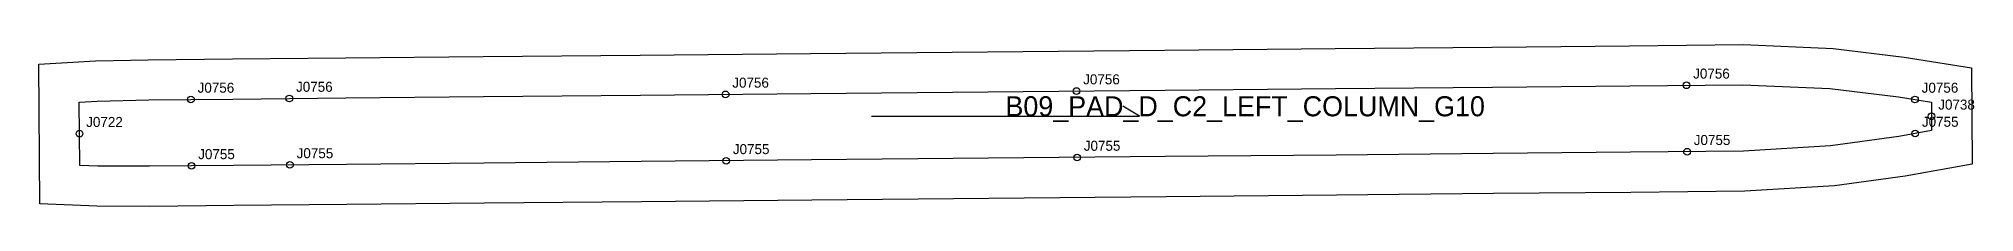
# Model space of a CAD drawing. Header units: millimetres. Extents: x -12 to 566, y -31 to 17.
import ezdxf

# ---------------------------------------------------------------- set-up
doc = ezdxf.new("R2010")
doc.units = ezdxf.units.MM
for name, color, linetype in [('CUT', 1, 'Continuous'), ('GRAIN', 3, 'Continuous'), ('LABEL', 7, 'Continuous'), ('NOTCH', 2, 'Continuous'), ('SEW', 5, 'Continuous')]:
    doc.layers.add(name, color=color, linetype=linetype)

msp = doc.modelspace()

# ---------------------------------------------------------------- linework, layer by layer
at = {"layer": 'CUT'}
msp.add_lwpolyline([(-12.1, 11.34), (4.88, 12.29), (20.62, 12.66), (45.76, 12.9), (79.47, 13.22), (120.55, 13.61), (167.42, 14.05), (218.28, 14.53), (271.17, 15.04), (324.06, 15.54), (374.92, 16.02), (421.79, 16.46), (462.87, 16.85), (496.9, 17.17), (523.64, 16.01), (544.8, 13.45), (564.92, 10.26), (565.1, -18.57), (545.13, -22.14), (524, -25.09), (497.29, -26.7), (463.27, -27.03), (422.19, -27.42), (375.32, -27.86), (324.47, -28.34), (271.58, -28.84), (218.69, -29.35), (167.83, -29.83), (120.96, -30.27), (79.88, -30.66), (46.16, -30.98), (21.03, -31.22), (5.27, -31.16), (-11.74, -30.49), (-12.1, 11.34)], close=True, dxfattribs=at)
at = {"layer": 'GRAIN'}
for p, q in [((236.52, -4.27), (316.52, -4.27)), ((316.52, -4.27), (311.52, -1.27))]:
    msp.add_line(p, q, dxfattribs=at)
at = {"layer": 'NOTCH'}
for centre in [(479.84, 5.01), (33.35, 0.78), (62.73, 1.06), (192.97, 2.29), (297.73, 3.29), (548.06, 0.78), (553.01, -4.27), (0.08, -9.47), (548.14, -9.41), (193.14, -17.59), (297.91, -16.59), (480.02, -14.87), (33.52, -19.1), (62.91, -18.82)]:
    msp.add_circle(centre, 1, dxfattribs=at)
at = {"layer": 'SEW'}
msp.add_lwpolyline([(0, 0), (5.36, 0.3), (20.82, 0.66), (45.87, 0.9), (79.59, 1.22), (120.67, 1.61), (167.54, 2.05), (218.39, 2.53), (271.28, 3.04), (324.17, 3.54), (375.03, 4.02), (421.9, 4.47), (462.98, 4.85), (496.7, 5.17), (522.66, 4.05), (543.13, 1.56), (552.98, 0), (553.04, -8.53), (543.24, -10.28), (522.8, -13.14), (496.88, -14.7), (463.16, -15.03), (422.08, -15.42), (375.21, -15.86), (324.35, -16.34), (271.46, -16.85), (218.57, -17.35), (167.72, -17.83), (120.85, -18.28), (79.76, -18.66), (46.05, -18.98), (21, -19.22), (5.53, -19.16), (0.16, -18.95)], close=True, dxfattribs=at)

# ---------------------------------------------------------------- texts
at = {"layer": 'LABEL'}
for s, height, p in [('J0756', 3, (35.35, 2.78)), ('J0756', 3, (64.73, 3.06)), ('J0756', 3, (194.97, 4.29)), ('J0756', 3, (299.73, 5.29)), ('J0756', 3, (481.84, 7.01)), ('J0756', 3, (550.06, 2.78)), ('B09_PAD_D_C2_LEFT_COLUMN_G10', 6, (276.52, -4.27)), ('J0738', 3, (555.01, -2.27)), ('J0722', 3, (2.08, -7.47)), ('J0755', 3, (550.14, -7.41)), ('J0755', 3, (299.91, -14.59)), ('J0755', 3, (482.02, -12.87)), ('J0755', 3, (35.52, -17.1)), ('J0755', 3, (64.91, -16.82)), ('J0755', 3, (195.14, -15.59))]:
    msp.add_text(s, height=height, dxfattribs=at).set_placement(p)

doc.saveas('drawing.dxf')
